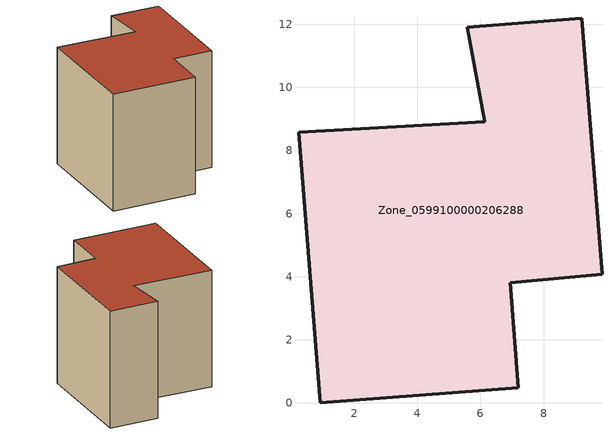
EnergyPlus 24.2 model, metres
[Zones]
Zone_0599100000206288
 floor ground (C_G): 6.94,3.81 7.2,0.49 0.92,0 0.23,8.59 6.14,8.91 5.58,11.91 9.21,12.2 9.85,4.08 z0
 wall outside (C_F): 0.23,8.59 0.92,0 7.2,0.49 6.94,3.81 9.85,4.08 9.21,12.2 5.58,11.91 6.14,8.91 0.23,8.59 z0:8.86
 roof outside (C_R): 9.21,12.2 5.58,11.91 6.14,8.91 0.23,8.59 0.92,0 7.2,0.49 6.94,3.81 9.85,4.08 z8.86
[BUILDING]
Pand.0599100000206288: North Axis=0; Terrain=City; Loads Convergence Tolerance Value=0.04; Temperature Convergence Tolerance Value=0.4; Solar Distribution=FullExterior; Maximum Number of Warmup Days=25; Minimum Number of Warmup Days=1
[Site:Location]
Rotterdam.The.Hague.AP_ZH_NLD Design_Conditions: Latitude=51.96; Longitude=4.45; Time Zone=1; Elevation=-4.5
[SITE:GROUNDTEMPERATURE:BUILDINGSURFACE]
18, 18, 18, 18, 18, 18, 18, 18, 18, 18, 18, 18
[MATERIAL] Thermal Absorptance=0.9; Solar Absorptance=0.7; Visible Absorptance=0.7
Name | Roughness | Thickness | Conductivity | Density | Specific Heat
G.TC.1946-1964 | MediumSmooth | 0.15 | 1 | 540 | 1210
F.TC.1946-1964 | Rough | 0.3 | 0.857143 | 1920 | 840
R.TC.1946-1964 | MediumRough | 0.2 | 0.235294 | 1500 | 1000
[CONSTRUCTION]
C_G: G.TC.1946-1964
C_F: F.TC.1946-1964
C_R: R.TC.1946-1964
[ZONE]
Zone_0599100000206288: Type=1; Multiplier=1; Ceiling Height=Autocalculate; Volume=Autocalculate; Floor Area=autocalculate; Part of Total Floor Area=Yes
[ZONEINFILTRATION:DESIGNFLOWRATE]
Infil_Zone_0599100000206288: Zone or ZoneList or Space or SpaceList=Zone_0599100000206288; Schedule=AlwaysOn; Design Flow Rate Calculation Method=Flow/Area; Flow Rate per Floor Area=0.003; Constant Term Coefficient=1; Temperature Term Coefficient=0; Velocity Term Coefficient=0; Velocity Squared Term Coefficient=0
[HVACTEMPLATE:ZONE:IDEALLOADSAIRSYSTEM]
Zone_0599100000206288: Maximum Heating Supply Air Temperature=50; Minimum Cooling Supply Air Temperature=13; Maximum Heating Supply Air Humidity Ratio=0.0156; Minimum Cooling Supply Air Humidity Ratio=0.0077; Heating Limit=NoLimit; Cooling Limit=NoLimit; Dehumidification Control Type=ConstantSensibleHeatRatio; Cooling Sensible Heat Ratio=0.7; Dehumidification Setpoint=60; Humidification Control Type=None; Humidification Setpoint=30; Outdoor Air Method=None; Outdoor Air Flow Rate per Person=0.00944; Outdoor Air Flow Rate per Zone Floor Area=0; Outdoor Air Flow Rate per Zone=0; Demand Controlled Ventilation Type=None; Outdoor Air Economizer Type=NoEconomizer; Heat Recovery Type=None; Sensible Heat Recovery Effectiveness=0.7; Latent Heat Recovery Effectiveness=0.65
[ZONECONTROL:THERMOSTAT]
ThermostatControl_Zone_0599100000206288: Zone or ZoneList=Zone_0599100000206288; Control Type Schedule=DualSetpointControlType; Control 1=Thermostat_Zone_0599100000206288; Temperature Difference Between Cutout And Setpoint=0
[THERMOSTATSETPOINT:DUALSETPOINT]
Thermostat_Zone_0599100000206288: Heating Setpoint Temperature Schedule=HeatingSetpoint_Zone_0599100000206288; Cooling Setpoint Temperature Schedule=CoolingSetpoint_Zone_0599100000206288
[SCHEDULE:COMPACT]
HeatingSetpoint_Zone_0599100000206288: Through: 12/31, For: AllDays, Until: 24:00, 21
CoolingSetpoint_Zone_0599100000206288: Through: 12/31, For: AllDays, Until: 24:00, 24
DualSetpointControlType: Through: 12/31, For: AllDays, Until: 24:00, 4
AlwaysOn: Through: 12/31, For: AllDays, Until: 24:00, 1
